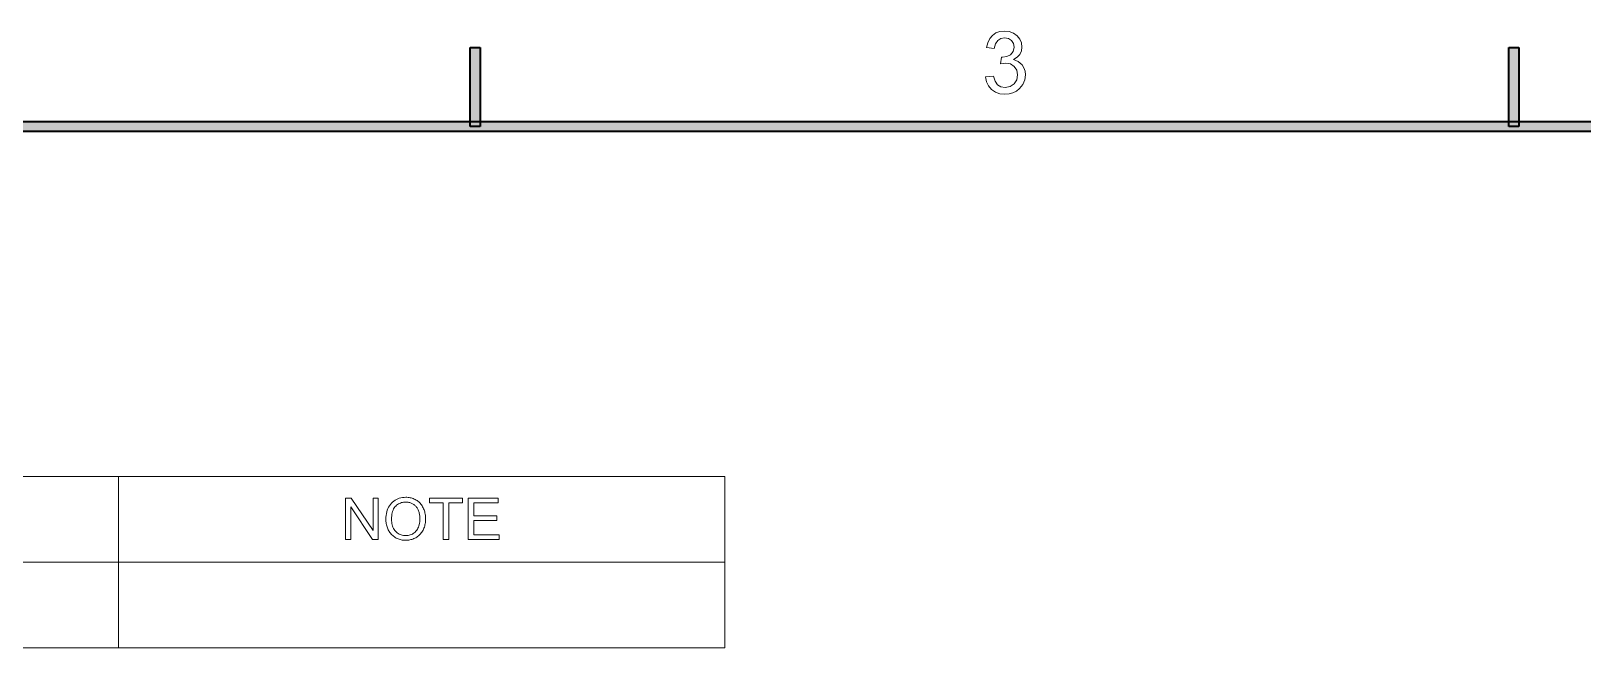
# Model space of a CAD drawing. Extents: x 23 to 417, y 3 to 294.
# Drawn here: x 98.6 to 173.3, y 261.9 to 291.6 of the extents above; entities that cross this region are included whole.
import ezdxf

# ---------------------------------------------------------------- set-up
doc = ezdxf.new("R2010")
doc.units = 0

msp = doc.modelspace()

# ---------------------------------------------------------------- linework, layer by layer
at = {"color": 7, "lineweight": 35, "ltscale": 0.095}
for p, q in [((119.762, 287), (119.762, 290.8)), ((120.238, 290.8), (120.238, 287)), ((169.762, 287), (169.762, 290.8)), ((170.238, 290.8), (170.238, 287))]:
    msp.add_line(p, q, dxfattribs=at)
at = {"color": 7, "lineweight": 35, "ltscale": 0.011875}
for p, q in [((119.762, 290.8), (120.238, 290.8)), ((169.762, 290.8), (170.238, 290.8)), ((120.238, 287), (119.762, 287)), ((170.238, 287), (169.762, 287))]:
    msp.add_line(p, q, dxfattribs=at)
at = {"color": 7, "lineweight": 35}
for p, q in [((30, 287.237), (410.237, 287.237)), ((409.763, 286.763), (30, 286.763))]:
    msp.add_line(p, q, dxfattribs=at)
at = {"color": 115, "lineweight": 13}
for p, q in [((61.076, 270.152), (132.024, 270.152)), ((61.076, 266.031), (132.024, 266.031)), ((61.076, 261.91), (132.024, 261.91))]:
    msp.add_line(p, q, dxfattribs=at)
at = {"color": 115, "lineweight": 13, "ltscale": 0.206071}
for p, q in [((102.839, 270.152), (102.839, 261.91)), ((132.024, 270.152), (132.024, 261.91))]:
    msp.add_line(p, q, dxfattribs=at)
at = {"color": 7, "lineweight": 13}
msp.add_lwpolyline([(144.574, 289.384), (144.949, 289.426), (145.029, 289.178), (145.147, 289.011), (145.308, 288.916), (145.517, 288.884), (145.762, 288.927), (145.953, 289.057), (146.075, 289.252), (146.115, 289.487), (146.075, 289.71), (145.955, 289.89), (145.773, 290.01), (145.547, 290.049), (145.434, 290.039), (145.295, 290.009), (145.335, 290.342), (145.391, 290.338), (145.595, 290.367), (145.777, 290.455), (145.906, 290.603), (145.949, 290.814), (145.917, 290.99), (145.821, 291.133), (145.676, 291.227), (145.493, 291.259), (145.31, 291.228), (145.161, 291.134), (145.052, 290.978), (144.99, 290.759), (144.615, 290.801), (144.677, 291.033), (144.775, 291.228), (144.91, 291.385), (145.075, 291.5), (145.266, 291.569), (145.481, 291.592), (145.708, 291.566), (145.915, 291.488), (146.09, 291.365), (146.219, 291.204), (146.297, 291.018), (146.324, 290.821), (146.298, 290.637), (146.22, 290.471), (146.091, 290.329), (145.913, 290.22), (146.15, 290.126), (146.334, 289.966), (146.421, 289.827), (146.473, 289.667), (146.49, 289.485), (146.459, 289.238), (146.366, 289.017), (146.211, 288.822), (146.062, 288.704), (145.894, 288.619), (145.708, 288.568), (145.504, 288.551), (145.262, 288.576), (145.048, 288.654), (144.864, 288.783), (144.719, 288.953), (144.622, 289.153)], close=True, dxfattribs=at)
at = {"color": 115, "lineweight": 13}
for points in [[(113.764, 267.123), (113.764, 269.123), (114.035, 269.123), (115.086, 267.553), (115.086, 269.123), (115.34, 269.123), (115.34, 267.123), (115.068, 267.123), (114.018, 268.695), (114.018, 267.123)], [(115.704, 268.097), (115.706, 268.195), (115.714, 268.288), (115.728, 268.376), (115.747, 268.461), (115.771, 268.541), (115.8, 268.617), (115.835, 268.688), (115.875, 268.755), (115.92, 268.818), (115.971, 268.877), (116.026, 268.93), (116.084, 268.978), (116.146, 269.02), (116.21, 269.057), (116.277, 269.088), (116.348, 269.113), (116.422, 269.133), (116.499, 269.147), (116.578, 269.156), (116.661, 269.158), (116.716, 269.157), (116.77, 269.153), (116.823, 269.147), (116.874, 269.137), (116.925, 269.125), (116.974, 269.111), (117.022, 269.094), (117.07, 269.074), (117.116, 269.051), (117.161, 269.026), (117.204, 268.999), (117.246, 268.969), (117.285, 268.937), (117.322, 268.904), (117.357, 268.868), (117.39, 268.83), (117.42, 268.79), (117.449, 268.748), (117.475, 268.703), (117.5, 268.657), (117.522, 268.609), (117.542, 268.56), (117.559, 268.509), (117.574, 268.458), (117.587, 268.405), (117.598, 268.35), (117.606, 268.295), (117.612, 268.238), (117.615, 268.18), (117.616, 268.12), (117.615, 268.06), (117.612, 268.001), (117.605, 267.944), (117.597, 267.887), (117.586, 267.832), (117.572, 267.778), (117.556, 267.726), (117.538, 267.675), (117.517, 267.625), (117.494, 267.576), (117.468, 267.529), (117.44, 267.485), (117.411, 267.442), (117.379, 267.403), (117.345, 267.365), (117.31, 267.33), (117.272, 267.297), (117.232, 267.266), (117.19, 267.238), (117.146, 267.212), (117.1, 267.189), (117.054, 267.168), (117.008, 267.149), (116.96, 267.133), (116.912, 267.12), (116.863, 267.109), (116.813, 267.1), (116.763, 267.094), (116.712, 267.09), (116.66, 267.089), (116.604, 267.09), (116.55, 267.094), (116.496, 267.101), (116.444, 267.111), (116.393, 267.123), (116.343, 267.138), (116.294, 267.156), (116.247, 267.176), (116.2, 267.199), (116.155, 267.225), (116.112, 267.254), (116.071, 267.284), (116.032, 267.316), (115.995, 267.35), (115.96, 267.387), (115.927, 267.425), (115.897, 267.465), (115.869, 267.507), (115.842, 267.552), (115.818, 267.598), (115.797, 267.645), (115.777, 267.693), (115.76, 267.742), (115.745, 267.791), (115.732, 267.841), (115.722, 267.891), (115.714, 267.942), (115.708, 267.993), (115.705, 268.045)], [(118.466, 267.123), (118.466, 268.887), (117.807, 268.887), (117.807, 269.123), (119.393, 269.123), (119.393, 268.887), (118.731, 268.887), (118.731, 267.123)], [(119.67, 267.123), (119.67, 269.123), (121.116, 269.123), (121.116, 268.887), (119.934, 268.887), (119.934, 268.274), (121.041, 268.274), (121.041, 268.04), (119.934, 268.04), (119.934, 267.359), (121.162, 267.359), (121.162, 267.123)], [(115.977, 268.093), (115.979, 268.022), (115.984, 267.955), (115.994, 267.89), (116.008, 267.828), (116.025, 267.77), (116.047, 267.714), (116.072, 267.662), (116.101, 267.613), (116.134, 267.567), (116.171, 267.523), (116.211, 267.484), (116.253, 267.449), (116.297, 267.417), (116.342, 267.39), (116.39, 267.367), (116.44, 267.349), (116.492, 267.334), (116.545, 267.324), (116.601, 267.317), (116.659, 267.315), (116.717, 267.317), (116.774, 267.324), (116.829, 267.334), (116.881, 267.349), (116.931, 267.368), (116.979, 267.391), (117.025, 267.418), (117.069, 267.45), (117.111, 267.486), (117.151, 267.525), (117.187, 267.569), (117.22, 267.617), (117.249, 267.667), (117.274, 267.722), (117.295, 267.78), (117.313, 267.841), (117.326, 267.906), (117.336, 267.974), (117.342, 268.046), (117.344, 268.122), (117.343, 268.17), (117.34, 268.217), (117.336, 268.263), (117.33, 268.307), (117.323, 268.35), (117.314, 268.392), (117.303, 268.433), (117.291, 268.473), (117.277, 268.511), (117.261, 268.548), (117.244, 268.584), (117.225, 268.618), (117.205, 268.65), (117.183, 268.681), (117.159, 268.71), (117.135, 268.737), (117.108, 268.763), (117.08, 268.787), (117.051, 268.81), (117.02, 268.83), (116.987, 268.849), (116.954, 268.866), (116.921, 268.882), (116.886, 268.895), (116.851, 268.906), (116.815, 268.915), (116.778, 268.922), (116.74, 268.927), (116.702, 268.93), (116.663, 268.931), (116.607, 268.929), (116.554, 268.923), (116.501, 268.913), (116.451, 268.9), (116.401, 268.882), (116.354, 268.861), (116.308, 268.836), (116.263, 268.807), (116.221, 268.774), (116.179, 268.738), (116.141, 268.696), (116.106, 268.65), (116.076, 268.599), (116.05, 268.542), (116.027, 268.48), (116.009, 268.413), (115.995, 268.341), (115.985, 268.263), (115.979, 268.181)]]:
    msp.add_lwpolyline(points, close=True, dxfattribs=at)
at = {"color": 3, "lineweight": 5}
msp.add_solid([(119.762, 290.8), (120.238, 290.8), (119.762, 287), (120.238, 287)], dxfattribs=at)
at = {"color": 7, "lineweight": 5}
for points in [[(169.762, 290.8), (170.238, 290.8), (169.762, 287), (170.238, 287)], [(410.237, 287.237), (409.763, 286.763), (30, 287.237), (30, 286.763)]]:
    msp.add_solid(points, dxfattribs=at)

doc.saveas('drawing.dxf')
